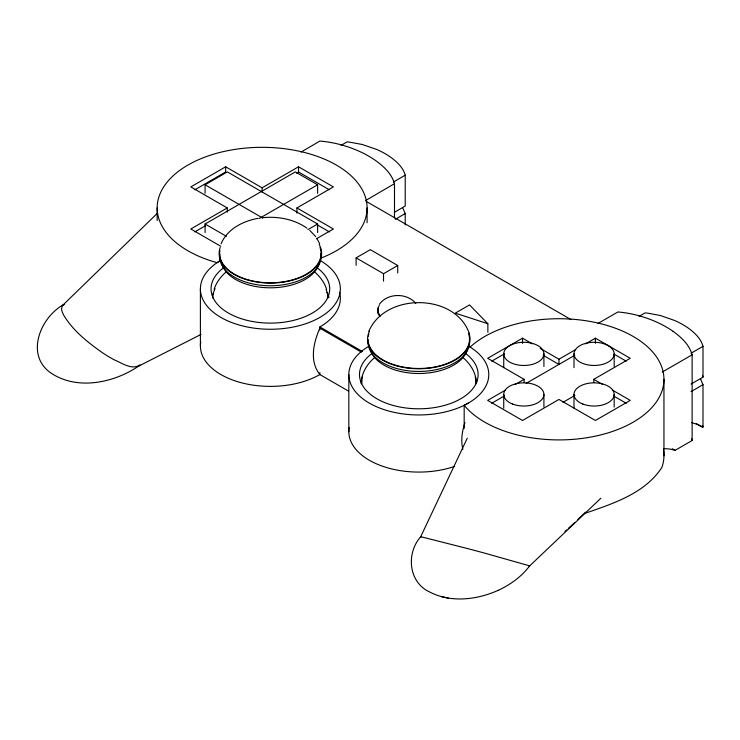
<?xml version="1.0" encoding="UTF-8"?>
<svg xmlns="http://www.w3.org/2000/svg" width="740" height="740" viewBox="0 0 740 740"><rect width="100%" height="100%" fill="white"/><g stroke="black" fill="none" stroke-linecap="round" stroke-linejoin="round"><path stroke-width="1.11" d="M367.086 222.768L367.086 207.922M663.947 455.822L663.947 379.315M361.758 378.14C363.386 370.019 368.363 362.97 374.551 357.624M464.942 422.67C462.149 431.198 460.622 440.513 462.861 449.346M214.147 289.238C216.311 282.412 220.779 276.594 226.126 271.932M368.798 331.409C385.263 292.198 456.284 293.012 469.549 334.267M221.094 243.765C227.199 229.012 243.025 221.066 258.01 218.356M467.292 438.154L420.653 536.824C406.038 553.224 408.388 582.204 429.552 591.945C450.827 603.017 476.847 599.853 498.103 590.39M379.343 304.418C387.288 292.827 407.019 292.661 415.788 303.382M64.399 304.251L62.169 305.962L61.587 308.932A66.369 15.873 36 0 0 63.723 315.212C73.047 330.771 87.672 342.333 102.314 352.629A40.793 9.749 36 0 0 113.932 359.686C121.563 362.794 132.081 370.629 139.943 364.839M62.576 305.417L157.019 213.62M585.442 512.256L577.94 519.471M600.862 498.233L529.637 565.934C521.487 576.719 510.221 584.813 498.011 590.428M574.795 522.44L568.302 528.452M564.981 531.459L566.646 529.951M63.085 304.945C40.654 317.516 25.623 353.776 49.46 371.952C75.878 391.108 113.747 383.172 139.028 365.856M301.05 152.061L319.874 141.072C333.981 142.219 347.846 145.993 360.667 151.95A104.405 60.282 0 0 1 375.189 160.238C383.459 166.13 391.664 173.585 394.494 183.687L394.494 217.958M341.057 145.373L346.986 141.913L349.502 142.145L362.304 144.494L376.66 149.424A81.123 46.833 0 0 1 384.772 153.476A81.123 46.833 0 0 1 391.886 158.11C397.639 162.504 403.245 167.98 405.215 175.167L405.215 206.007L394.337 212.352M393.347 182.086L405.215 175.167M365.764 200.457L394.494 183.687M395.327 219.317L405.215 213.536L402.653 207.672M296.934 213.148L296.934 207.94L333.379 186.906L298.544 166.787L262.099 187.831L225.654 166.787L190.818 186.906L227.254 207.94L227.254 212.112M194.796 189.81L225.654 171.995L225.654 166.787M205.082 193.334L205.082 184.778L227.374 171.911L317.617 224.007L317.617 232.554M227.254 207.94L190.818 228.984L220.677 246.226M205.082 232.554L205.082 224.007L295.325 171.911L317.617 184.778L317.617 193.334M194.759 231.916L205.59 225.663M296.574 173.132L298.544 171.995L329.393 189.81M259.111 218.559L317.617 184.778M307.923 229.603L317.617 224.007M316.452 238.752L333.379 228.984L296.934 207.94M356.107 265.346L356.107 257.871L370.305 249.667L397.732 265.503L397.732 272.986M356.107 257.871L383.533 273.707L397.732 265.503M532.365 343.869L522.514 338.18L487.679 358.289L524.114 379.333L524.114 382.46M491.656 361.203L504.597 353.729M597.985 323.473L617.909 311.966C631.988 313.159 645.826 316.979 658.6 322.973A104.405 60.282 0 0 1 673.039 331.307M505.401 390.137L487.679 400.377L522.514 420.486L558.959 399.443L595.395 420.486L630.24 400.377L612.507 390.137M515.253 384.449L524.114 379.333M540.237 348.411L558.959 359.224L575.702 349.548M585.553 343.869L595.395 338.18L630.24 358.289L593.795 379.333L593.795 382.46M639.12 316.341L645.086 312.891L647.602 313.131L660.376 315.518L674.686 320.503A81.123 46.833 0 0 1 682.761 324.582A81.123 46.833 0 0 1 689.828 329.235C695.545 333.647 701.095 339.142 703 346.329L703 377.169L691.068 384.06M491.61 403.309L504.421 395.918M526.112 383.394L574.712 355.329M562.937 402.357L574.878 395.456M691.068 353.221L703 346.329M662.235 372.072L692.131 354.812C689.403 344.72 681.272 337.236 673.067 331.326M691.068 391.599L703 384.707L700.493 378.825M696.257 423.613L703 427.036L703 384.707M663.521 448.56L669.783 449.023L675.111 450.336L692.131 440.513L692.131 354.812M468.281 403.115L464.174 405.307L464.174 428.516M138.426 366.245L201.077 334.397M585.146 513.301C612.97 503.616 645.151 493.386 661.912 467.365A104.96 60.597 0 0 0 663.512 450.003M262.062 217.763C277.593 216.043 294.048 219.086 306.961 228.17M441.466 596.662L448.283 598.096M691.761 422.623L696.886 424.27L702.593 427.267M487.863 323.722L455.276 313.14L469.549 304.908L487.863 323.722L487.863 332.269M366.078 201.289L570.984 319.588M614.311 354.303L626.253 361.203M593.795 379.333L602.656 384.449M316.637 224.525L329.439 231.916M543.197 355.329L558.959 364.432L558.959 359.224M613.497 395.918L626.299 403.309M672.336 448.727L675.111 450.336M205.082 184.778L262.598 217.986M205.082 224.007L226.412 236.319M339.512 292.161A69.967 40.395 0 0 1 319.856 326.941L362.406 351.509M361.416 352.157L319.856 328.162C313.529 342.454 309.163 361.203 319.856 374.551L348.549 391.118M463.055 357.624C469.253 362.97 474.22 370.019 475.857 378.14M309.736 230.325L315.675 236.606M314.63 271.932C319.976 276.594 324.435 282.412 326.599 289.238M316.803 238.326L319.661 243.765M702.584 375.716L703 377.169M702.584 425.583L703 427.036M691.595 438.654L692.131 440.513M614.172 353.868A20.091 11.599 0 0 1 584.045 363.914A20.091 11.599 0 0 1 584.045 343.832A20.091 11.599 0 0 1 614.172 353.868L614.172 366.485M614.172 394.439L614.172 407.046M595.395 338.18L595.395 343.388M574 353.868L574 367.632M574 394.439L574 408.193M543.918 353.868A20.091 11.599 0 0 1 513.782 363.914A20.091 11.599 0 0 1 513.782 343.832A20.091 11.599 0 0 1 543.918 353.868L543.918 366.485M543.918 394.439L543.918 407.046M522.514 338.18L522.514 343.388M503.737 353.868L503.737 367.632M503.737 394.439L503.737 408.193M405.215 213.536L405.215 224.978M383.533 273.707L383.533 281.182M348.836 374.551L348.836 431.679M319.856 326.941L319.856 330.096M319.856 372.572L319.856 374.551A69.967 40.395 0 0 1 240.296 382.46A69.967 40.395 0 0 1 200.781 341.815M298.544 166.787L298.544 171.995M262.099 187.831L262.099 191.993M200.401 288.859L200.401 345.987M157.176 207.922L157.176 220.566M380.36 315.841A20.045 11.572 0 0 1 378.269 307.849M380.184 315.897A20.248 11.692 0 0 1 379.305 305.583M378.788 314.981A20.045 11.572 0 0 1 378.269 309.098M470.113 347.088A104.96 60.597 0 0 1 630.508 334.961A104.96 60.597 0 0 1 621.008 428.201A104.96 60.597 0 0 1 464.174 405.307M469.16 346.505A69.967 40.395 0 0 1 467.985 403.291A69.967 40.395 0 0 1 369.63 403.291A69.967 40.395 0 0 1 368.446 346.505M320.512 258.279A104.96 60.597 0 0 0 337.551 165.779A104.96 60.597 0 0 0 176.86 172.587A104.96 60.597 0 0 0 217.107 262.663L220.899 260.295A69.967 40.395 0 0 0 220.899 317.423A69.967 40.395 0 0 0 319.856 317.423A69.967 40.395 0 0 0 319.856 260.295M468.772 334.184A50.718 29.276 0 0 1 423.16 368.372A50.718 29.276 0 0 1 368.085 339.197M368.363 336.182A50.718 29.276 0 0 1 368.835 334.184M468.947 333.139A51.236 29.582 0 0 1 417.064 368.761A51.236 29.582 0 0 1 369.482 331.187M466.894 350.945A49.127 28.361 0 0 1 417.12 373.478A49.127 28.361 0 0 1 370.139 349.03M469.493 343.175A50.718 29.276 0 0 1 417.934 371.443A50.718 29.276 0 0 1 368.085 342.167M361.786 383.69A57.026 32.921 0 0 1 362.091 380.295M475.524 380.286A57.026 32.921 0 0 1 475.829 383.69M361.203 383.69A57.609 33.254 0 0 1 362.424 376.873M475.191 376.873A57.609 33.254 0 0 1 476.412 383.69M320.013 247.511A50.718 29.276 0 0 1 272.986 282.754A50.718 29.276 0 0 1 219.928 250.49M319.199 244.533A51.236 29.582 0 0 1 272.986 283.05A51.236 29.582 0 0 1 220.224 247.447M319.042 263.338A49.127 28.361 0 0 1 270.377 287.805A49.127 28.361 0 0 1 221.713 263.338M320.818 253.45A50.718 29.276 0 0 1 271.247 285.751A50.718 29.276 0 0 1 219.78 254.458M212.769 297.998A57.609 33.254 0 0 1 215.062 288.72M326.081 289.534A57.609 33.254 0 0 1 327.977 297.998M212.315 295.723A59.32 34.253 0 0 1 213.407 293.179M326.904 292.346A59.32 34.253 0 0 1 328.986 297.452M316.794 267.529A59.32 34.253 0 0 1 310.707 313.973A59.32 34.253 0 0 1 230.038 313.973A59.32 34.253 0 0 1 223.961 267.529M454.693 466.367A69.967 40.395 0 0 1 381.174 465.738A69.967 40.395 0 0 1 349.206 427.507M360.741 381.414A59.32 34.253 0 0 1 362.276 378.048M475.33 378.048A59.32 34.253 0 0 1 476.865 381.414M465.22 353.23A59.32 34.253 0 0 1 459.142 399.665A59.32 34.253 0 0 1 378.473 399.665A59.32 34.253 0 0 1 372.387 353.23M528.86 565.887A40.793 0.657 15 0 0 529.211 565.739L484.469 553.085A66.369 1.073 15 0 0 468.161 548.719L421.43 536.87A40.793 0.657 15 0 0 421.079 537.018M582.824 404.04A20.091 11.599 0 0 0 614.126 395.262A20.091 11.599 0 0 0 585.312 384.005A20.091 11.599 0 0 0 582.824 404.04M512.561 404.04A20.091 11.599 0 0 0 543.863 395.262A20.091 11.599 0 0 0 515.049 384.005A20.091 11.599 0 0 0 512.561 404.04"/></g></svg>
